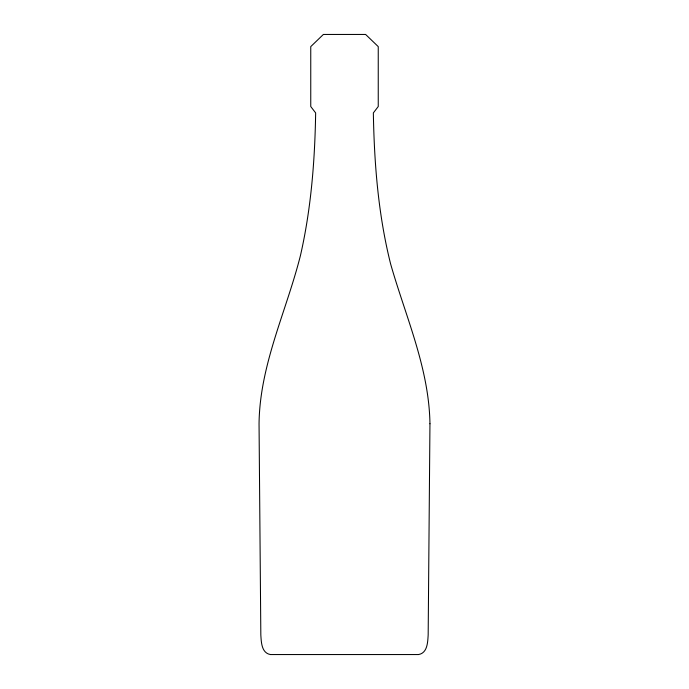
<?xml version="1.0" encoding="UTF-8"?>
<svg xmlns="http://www.w3.org/2000/svg" width="689" height="689" viewBox="0 0 689 689"><rect width="100%" height="100%" fill="white"/><g stroke="black" fill="none" stroke-linecap="round" stroke-linejoin="round"><path stroke-width="1.03" d="M429.953 423.744L428.17 634.974C427.697 642.139 427.55 652.991 418.559 654.55L270.441 654.55C261.45 652.991 261.303 642.139 260.83 634.974L259.047 423.744C259.744 364.825 286.34 311.514 300.456 255.49C311.118 208.776 314.873 160.726 315.648 112.91L310.756 106.537L310.756 46.611L323.382 34.45L365.618 34.45L378.244 46.611L378.244 106.537L373.352 112.91C374.23 163.62 378.252 214.658 390.629 263.982C405.649 316.725 429.049 367.892 429.953 423.744"/></g></svg>
